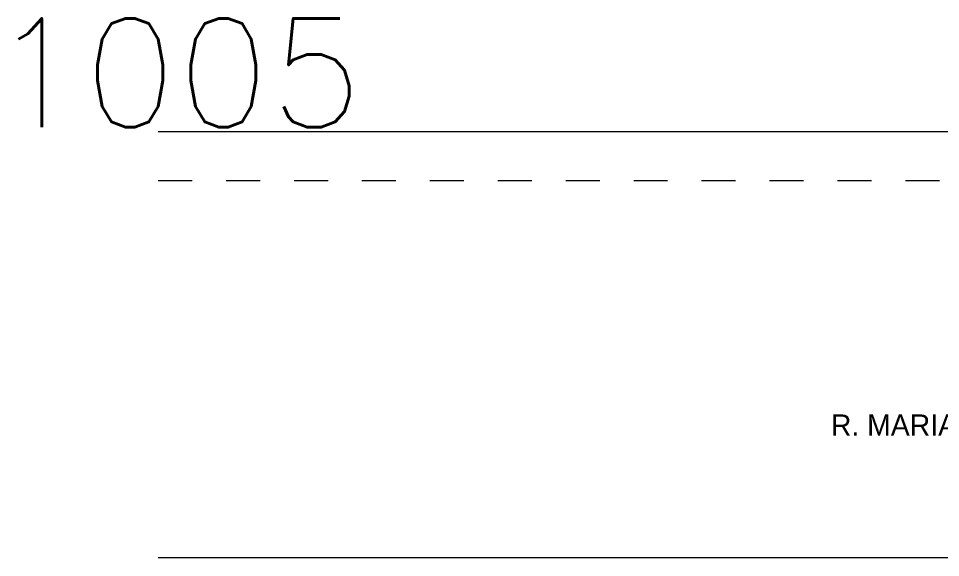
# Model space of a CAD drawing. Header units: metres. Extents: x 34 to 87, y -2.3 to 19.3.
# Drawn here: x 67.792 to 70.507, y -2.311 to -0.723 of the extents above; entities that cross this region are included whole.
import ezdxf

# ---------------------------------------------------------------- set-up
doc = ezdxf.new("R2010")
doc.units = ezdxf.units.M
doc.linetypes.add('Projeção', pattern=[0.003969, 0.002381, -0.001587])
for name, color, linetype, lineweight in [('A-FLOR-OVHD', 7, 'Projeção', 5), ('ARQ-COTA-50', 7, 'Continuous', 5), ('G-ANNO-TEXT', 7, 'Continuous', 5)]:
    doc.layers.add(name, color=color, linetype=linetype, lineweight=lineweight)
doc.layers.add('ARQ_1100_BASE_TÉRREO_GARAGEM_dwg', color=7, linetype='Continuous', lineweight=5, true_color=0x767676)
doc.styles.add('Century Gothic_1', font='GOTHIC.TTF', dxfattribs={"height": 0.0625})
doc.styles.add('RomanS', font='romans__.ttf', dxfattribs={"height": 0.32})

# ---------------------------------------------------------------- blocks, each defined once
blk = doc.blocks.new('ARQ_1100_BASE_TÉRREO_GARAGEM_dwg-3696053-TÉRREO - 01')
at = {"layer": 'ARQ-COTA-50', "color": 253, "true_color": 0xaaaaaa}
blk.add_line((38.9386, -2.3107), (44.6316, -2.3107), dxfattribs=at)
at = {"layer": 'ARQ-COTA-50', "color": 253, "true_color": 0xaaaaaa, "flags": 128}
blk.add_lwpolyline([(44.6316, -1.0572), (44.0826, -1.0572), (38.9386, -1.0572)], dxfattribs=at)
at = {"layer": 'ARQ-COTA-50', "insert": (38.4448, -0.723), "char_height": 0.32, "width": 1.481757, "attachment_point": 1, "line_spacing_factor": 0.983083, "style": 'RomanS'}
blk.add_mtext('1005', dxfattribs=at)

msp = doc.modelspace()

# ---------------------------------------------------------------- linework, layer by layer
at = {"layer": 'A-FLOR-OVHD'}
msp.add_line((68.2035, -1.2), (73.8965, -1.2), dxfattribs=at)

# ---------------------------------------------------------------- block references
at = {"layer": 'ARQ_1100_BASE_TÉRREO_GARAGEM_dwg', "color": 253, "true_color": 0xaaaaaa}
msp.add_blockref('ARQ_1100_BASE_TÉRREO_GARAGEM_dwg-3696053-TÉRREO - 01', (29.2649, 0), dxfattribs=at)

# ---------------------------------------------------------------- next in the draw order: texts
at = {"layer": 'G-ANNO-TEXT', "insert": (70.1842, -1.8893), "char_height": 0.0625, "width": 1.879957, "attachment_point": 1, "style": 'Century Gothic_1', "bg_fill": 3, "box_fill_scale": 1.25, "bg_fill_color": 256, "bg_fill_true_color": 13158600, "bg_fill_transparency": 0}
msp.add_mtext('R. MARIA DO SOCORRO DA SILVA SÁ', dxfattribs=at)

doc.saveas('drawing.dxf')
